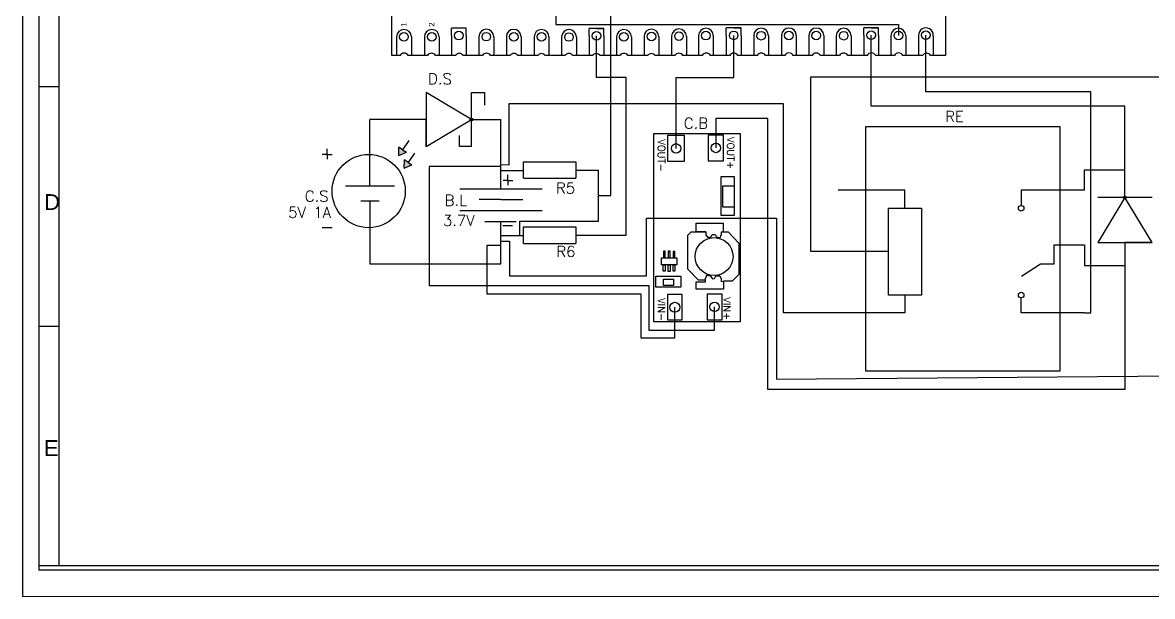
# Model space of a CAD drawing. Header units: inches. Extents: x 24 to 314, y 15 to 209.
# Drawn here: x 24.4 to 195.6, y 14.5 to 101.5 of the extents above; entities that cross this region are included whole.
import ezdxf
from ezdxf.enums import TextEntityAlignment as Align

# ---------------------------------------------------------------- set-up
doc = ezdxf.new("R2010")
doc.units = ezdxf.units.IN
doc.layers.add('1', color=1, linetype='Continuous')
doc.layers.add('TEXTOS', color=11, linetype='Continuous', lineweight=13)
doc.layers.add('TRAZOS 3', color=50, linetype='Continuous', lineweight=9)
doc.styles.add('ROMANS', font='romans', dxfattribs={"height": 1.5})

msp = doc.modelspace()

# ---------------------------------------------------------------- hatches: boundary and pattern name
h = msp.add_hatch(color=7)
h.dxf.hatch_style = 1
h.paths.add_polyline_path([(92.27, 86.92), (92.45, 86.81), (92.27, 86.71, 0.760671), (92.65, 86.81, 0.760671)])
h.paths.add_polyline_path([(92.45, 86.81), (92.27, 86.92, 0.135931), (92.24, 86.81, 0.135931), (92.27, 86.71)])
h = msp.add_hatch(color=7)
h.dxf.hatch_style = 1
h.paths.add_polyline_path([(191.38, 74.83), (191.49, 75), (191.59, 74.83, 0.760671), (191.49, 75.21, 0.760671)])
h.paths.add_polyline_path([(191.49, 75), (191.38, 74.83, 0.135931), (191.49, 74.8, 0.135931), (191.59, 74.83)])
at = {"layer": '1'}
h = msp.add_hatch(color=7, dxfattribs=at)
h.paths.add_polyline_path([(82.29, 80.67), (82.27, 79.43), (83.42, 79.91), (82.85, 80.29)])
h.paths.add_polyline_path([(81.45, 82.59), (81.44, 81.35), (82.59, 81.83), (82.02, 82.21)])

# ---------------------------------------------------------------- linework, layer by layer
at = {"color": 1}
for p, q in [((24.42, 208.97), (24.42, 14.52)), ((143.9, 66.78), (143.9, 93.27)), ((143.9, 93.27), (201.2, 93.27)), ((139.72, 89.19), (98.12, 89.19)), ((98.12, 89.19), (98.12, 79.89)), ((139.72, 57.49), (139.72, 89.19)), ((82.15, 86.81), (77.07, 86.81)), ((96.64, 86.81), (96.92, 86.81)), ((96.92, 80.29), (96.92, 86.81)), ((137.37, 86.95), (129.49, 86.95)), ((129.49, 86.95), (129.49, 82.5)), ((137.37, 45.89), (137.37, 86.95)), ((96.92, 79.66), (86.05, 79.66)), ((86.05, 79.66), (86.05, 61.65)), ((98.12, 79.89), (96.92, 79.91)), ((185.35, 67.79), (185.35, 64.7)), ((155.65, 66.78), (143.9, 66.78)), ((185.35, 64.7), (191.49, 64.7)), ((191.49, 64.7), (191.49, 45.89)), ((86.05, 61.65), (117.27, 61.65)), ((117.27, 61.65), (119.31, 61.65)), ((119.31, 61.65), (119.31, 54.85)), ((129.3, 54.85), (129.3, 58.39)), ((148.01, 57.49), (139.72, 57.49)), ((119.31, 54.85), (129.3, 54.85)), ((191.49, 45.89), (137.37, 45.89))]:
    msp.add_line(p, q, dxfattribs=at)
at = {"color": 143}
for p, q in [((105.25, 134.06), (105.25, 101.22)), ((105.25, 101.22), (157.15, 101.22)), ((157.15, 101.22), (157.15, 99.53))]:
    msp.add_line(p, q, dxfattribs=at)
at = {"color": 74}
msp.add_line((113.58, 93.75), (113.58, 123.11), dxfattribs=at)
at = {"color": 5}
for p, q in [((111.39, 93.15), (111.39, 99.5)), ((132.19, 93.15), (132.19, 99.56)), ((153.03, 88.84), (153.03, 99.58)), ((115.89, 93.15), (111.39, 93.15)), ((115.89, 69.29), (115.89, 93.15)), ((123.46, 82.43), (123.46, 93.15)), ((123.46, 93.15), (132.19, 93.15)), ((191.49, 88.84), (153.03, 88.84)), ((191.49, 79.2), (191.49, 88.84)), ((185.35, 76.11), (185.35, 79.2)), ((185.35, 79.2), (191.49, 79.2)), ((118.99, 63.09), (118.99, 71.83)), ((118.99, 71.83), (138.66, 71.83)), ((138.66, 71.83), (138.66, 47.45)), ((111.7, 69.29), (115.89, 69.29)), ((96.92, 67.72), (94.8, 67.72)), ((94.8, 67.72), (94.8, 60.37)), ((96.92, 68.36), (98.19, 68.36)), ((96.92, 64.95), (96.92, 67.23)), ((98.19, 68.36), (98.19, 63.09)), ((77.07, 64.95), (96.92, 64.95)), ((98.19, 63.09), (118.99, 63.09)), ((94.8, 60.37), (118.12, 60.37)), ((118.12, 60.37), (118.12, 53.71)), ((123.27, 53.71), (123.27, 58.34)), ((118.12, 53.71), (123.27, 53.71)), ((138.66, 47.45), (201.95, 47.99))]:
    msp.add_line(p, q, dxfattribs=at)
at = {"color": 192, "true_color": 0x7700bc}
for p, q in [((161.32, 91.02), (161.32, 99.58)), ((186.32, 91.02), (161.32, 91.02)), ((186.32, 57.49), (186.32, 91.02)), ((185.35, 57.49), (186.32, 57.49))]:
    msp.add_line(p, q, dxfattribs=at)
at = {"color": 96}
for p, q in [((113.58, 75.28), (113.58, 93.75)), ((111.7, 71.41), (111.7, 79.15)), ((111.7, 75.28), (113.58, 75.28)), ((99.76, 69.21), (99.76, 71.41)), ((99.76, 71.41), (111.7, 71.41))]:
    msp.add_line(p, q, dxfattribs=at)
for p, q in [((85.59, 90.92), (85.59, 82.7)), ((92.45, 86.81), (85.59, 90.92)), ((85.59, 90.92), (85.59, 82.7)), ((92.45, 86.81), (92.45, 90.92)), ((92.45, 86.81), (92.45, 90.92)), ((85.59, 82.7), (85.59, 86.81)), ((85.59, 82.7), (92.45, 86.81)), ((92.45, 82.7), (92.45, 86.81)), ((81.44, 81.35), (81.45, 82.59)), ((82.02, 82.21), (81.45, 82.59)), ((82.98, 83.64), (82.02, 82.21)), ((82.02, 82.21), (82.59, 81.83)), ((81.44, 81.35), (82.59, 81.83)), ((82.27, 79.43), (82.29, 80.67)), ((82.85, 80.29), (82.29, 80.67)), ((83.81, 81.72), (82.85, 80.29)), ((82.27, 79.43), (83.42, 79.91)), ((82.85, 80.29), (83.42, 79.91)), ((96.92, 76.32), (96.92, 80.29)), ((90.67, 76.32), (103.17, 76.32)), ((191.49, 75), (187.38, 68.15)), ((191.49, 75), (187.38, 75)), ((191.49, 75), (187.38, 75)), ((195.6, 68.15), (191.49, 75)), ((195.6, 75), (191.49, 75)), ((90.67, 73.03), (103.17, 73.03)), ((96.92, 67.23), (96.92, 71.19)), ((187.38, 68.15), (195.6, 68.15)), ((187.38, 68.15), (195.6, 68.15)), ((195.6, 68.15), (191.49, 68.15))]:
    msp.add_line(p, q)
at = {"color": 0}
for p, q in [((77.07, 76.77), (77.07, 79.13)), ((96.92, 79.07), (100.36, 79.07)), ((100.36, 80.41), (108.25, 80.41)), ((100.36, 77.89), (100.36, 80.41)), ((108.25, 80.41), (108.25, 77.89)), ((108.25, 79.15), (111.7, 79.15)), ((100.36, 77.89), (108.25, 77.89)), ((73.35, 76.77), (80.79, 76.77)), ((158.15, 76.11), (148.01, 76.11)), ((158.15, 73.35), (158.15, 76.11)), ((185.35, 76.11), (175.76, 76.11)), ((175.76, 76.11), (175.76, 73.77)), ((78.44, 74.42), (75.7, 74.42)), ((100.36, 70.55), (108.25, 70.55)), ((100.36, 68.02), (100.36, 70.55)), ((108.25, 70.55), (108.25, 68.02)), ((96.92, 69.21), (100.36, 69.21)), ((108.25, 69.29), (111.7, 69.29)), ((125.26, 69.28), (125.76, 69.8)), ((125.26, 64.1), (125.26, 69.28)), ((125.76, 69.8), (127.98, 69.8)), ((127.98, 69.8), (127.98, 69.3)), ((127.98, 69.3), (128.2, 68.99)), ((128.2, 68.99), (128.76, 68.99)), ((128.76, 68.99), (128.81, 69.22)), ((128.81, 69.22), (128.99, 69.39)), ((128.99, 69.39), (129.34, 69.39)), ((129.34, 69.39), (129.49, 69.21)), ((129.49, 69.21), (129.54, 69.01)), ((129.54, 69.01), (130.18, 68.92)), ((130.18, 68.92), (130.26, 69.21)), ((130.26, 69.21), (130.34, 69.26)), ((130.34, 69.26), (130.34, 69.8)), ((130.34, 69.8), (131.37, 69.8)), ((131.37, 69.8), (132.96, 68.06)), ((100.36, 68.02), (108.25, 68.02)), ((132.96, 68.06), (132.96, 63.31)), ((180.74, 64.94), (180.74, 67.79)), ((180.74, 67.79), (185.35, 67.79)), ((126.88, 62.47), (125.26, 64.1)), ((175.81, 63.07), (178.7, 64.94)), ((178.7, 64.94), (180.74, 64.94)), ((126.52, 61.1), (126.52, 62.2)), ((126.52, 62.2), (127.94, 62.2)), ((127.94, 62.47), (126.88, 62.47)), ((127.94, 62.83), (128.09, 62.94)), ((127.94, 62.47), (127.94, 62.83)), ((127.94, 62.2), (127.94, 62.47)), ((128.09, 62.94), (128.09, 63.19)), ((128.09, 63.19), (128.35, 63.18)), ((128.35, 63.18), (128.64, 63.09)), ((128.64, 63.09), (128.98, 62.67)), ((128.98, 62.67), (129.27, 62.68)), ((129.27, 62.68), (129.51, 63.09)), ((129.51, 63.09), (130.09, 63.13)), ((130.09, 63.13), (130.28, 62.63)), ((130.28, 62.63), (130.28, 62.27)), ((130.28, 62.27), (130.63, 62.28)), ((131.97, 62.28), (130.63, 62.28)), ((130.63, 62.28), (130.63, 61.1)), ((132.96, 63.31), (131.97, 62.28)), ((130.63, 61.1), (126.52, 61.1)), ((158.15, 60.2), (158.15, 57.49)), ((175.76, 57.49), (175.76, 59.77)), ((158.15, 57.49), (148.01, 57.49)), ((185.35, 57.49), (175.76, 57.49))]:
    msp.add_line(p, q, dxfattribs=at)
for points in [[(152.21, 85.73), (181.61, 85.73), (181.61, 48.67), (152.21, 48.67)], [(133.15, 84.69), (133.15, 56.14), (120.09, 56.14), (120.09, 84.69)], [(124.71, 84.45), (124.71, 80.42), (122.2, 80.42), (122.2, 84.45)], [(128.3, 84.45), (128.3, 80.55), (130.67, 80.55), (130.67, 84.45)], [(130.25, 78.12), (130.25, 72.33), (132.3, 72.33), (132.3, 78.12)], [(130.47, 76.68), (130.47, 73.56), (132.3, 73.56), (132.3, 76.68)], [(155.65, 73.35), (160.65, 73.35), (160.65, 60.2), (155.65, 60.2)], [(121.83, 65.85), (121.83, 66.87), (121.55, 66.87), (121.55, 65.85)], [(122.56, 65.85), (122.56, 66.85), (122.25, 66.85), (122.25, 65.85)], [(123.28, 65.85), (123.28, 66.82), (123.04, 66.82), (123.04, 65.85)], [(123.57, 65.85), (123.57, 64.78), (121.26, 64.78), (121.26, 65.85)], [(121.81, 64.78), (121.81, 63.82), (121.48, 63.82), (121.48, 64.78)], [(122.56, 64.78), (122.56, 63.79), (122.25, 63.79), (122.25, 64.78)], [(123.28, 64.78), (123.28, 63.83), (123.02, 63.83), (123.02, 64.78)], [(124.18, 63.07), (124.18, 61.38), (120.37, 61.38), (120.37, 63.07)], [(123.05, 62.62), (123.05, 61.62), (121.54, 61.62), (121.54, 62.62)], [(122.16, 60.26), (122.16, 56.42), (124.38, 56.42), (124.38, 60.26)], [(128.19, 60.33), (128.19, 56.44), (130.42, 56.44), (130.42, 60.33)]]:
    msp.add_lwpolyline(points, close=True, dxfattribs=at)
msp.add_lwpolyline([(127.98, 69.8), (126.52, 69.8), (126.52, 71.08), (130.61, 71.08), (130.61, 69.8)], dxfattribs=at)
for centre, radius in [((92.45, 86.81), 0.204), ((76.87, 75.96), 5.55), ((191.49, 75), 0.204)]:
    msp.add_circle(centre, radius)
for centre, radius in [((123.46, 82.43), 0.717), ((129.49, 82.5), 0.724), ((175.76, 73.35), 0.418), ((129.22, 66.03), 2.87), ((175.76, 60.2), 0.428), ((123.27, 58.34), 0.761), ((129.3, 58.39), 0.712)]:
    msp.add_circle(centre, radius, dxfattribs=at)
at = {"layer": '1', "color": 1}
for p, q in [((26.9, 204.08), (26.9, 18.51)), ((29.94, 200.53), (29.94, 19.19)), ((26.9, 91.81), (29.94, 91.81)), ((26.9, 55.49), (29.94, 55.49)), ((26.9, 19.19), (266.15, 19.19)), ((266.15, 18.51), (26.9, 18.51))]:
    msp.add_line(p, q, dxfattribs=at)
at = {"layer": '1', "color": 0}
for p, q in [((164.27, 131.04), (164.27, 96.5)), ((80.38, 96.5), (80.38, 107.16)), ((81.1, 99.34), (81.1, 96.5)), ((83.34, 99.34), (83.34, 96.5)), ((85.32, 99.33), (85.32, 96.5)), ((87.56, 99.33), (87.56, 96.5)), ((89.42, 99.52), (89.42, 100.64)), ((89.42, 99.52), (89.42, 96.48)), ((91.67, 100.64), (89.43, 100.64)), ((91.66, 99.52), (91.66, 100.64)), ((91.66, 99.52), (91.66, 96.48)), ((93.58, 99.36), (93.58, 96.5)), ((95.82, 99.36), (95.82, 96.5)), ((97.74, 99.35), (97.74, 96.5)), ((99.98, 99.35), (99.98, 96.5)), ((101.95, 99.33), (101.95, 96.5)), ((104.19, 99.33), (104.19, 96.5)), ((106.11, 99.31), (106.11, 96.5)), ((108.35, 99.31), (108.35, 96.5)), ((112.51, 100.62), (110.27, 100.62)), ((110.27, 99.5), (110.27, 100.62)), ((110.27, 99.5), (110.27, 96.5)), ((111.39, 100.62), (112.51, 100.62)), ((112.51, 99.5), (112.51, 100.62)), ((112.51, 99.5), (112.51, 96.5)), ((114.44, 99.33), (114.44, 96.5)), ((116.68, 99.33), (116.68, 96.5)), ((118.6, 99.38), (118.6, 96.5)), ((120.84, 99.38), (120.84, 96.5)), ((122.78, 99.42), (122.78, 96.5)), ((125.02, 99.42), (125.02, 96.5)), ((126.86, 99.52), (126.86, 96.5)), ((129.1, 99.52), (129.1, 96.5)), ((133.31, 100.68), (131.07, 100.68)), ((131.07, 99.56), (131.07, 100.68)), ((131.07, 99.56), (131.07, 96.52)), ((132.19, 100.68), (133.31, 100.68)), ((133.31, 99.56), (133.31, 100.68)), ((133.31, 99.56), (133.31, 96.52)), ((135.23, 99.51), (135.23, 96.5)), ((137.47, 99.51), (137.47, 96.5)), ((139.44, 99.55), (139.44, 96.5)), ((141.68, 99.55), (141.68, 96.5)), ((143.59, 99.55), (143.59, 96.5)), ((145.83, 99.55), (145.83, 96.5)), ((147.74, 99.51), (147.74, 96.5)), ((149.98, 99.51), (149.98, 96.5)), ((154.15, 100.7), (151.91, 100.7)), ((151.91, 99.58), (151.91, 100.7)), ((151.91, 99.58), (151.91, 96.54)), ((153.03, 100.7), (154.15, 100.7)), ((154.15, 99.58), (154.15, 100.7)), ((154.15, 99.58), (154.15, 96.54)), ((156.03, 99.53), (156.03, 96.48)), ((158.27, 99.53), (158.27, 96.48)), ((160.2, 99.58), (160.2, 99.29)), ((160.2, 99.42), (160.2, 96.5)), ((162.44, 99.43), (162.44, 99.59)), ((162.44, 99.42), (162.44, 96.5)), ((81.63, 96.5), (80.38, 96.5)), ((85.8, 96.5), (82.88, 96.5)), ((90.01, 96.5), (87.02, 96.5)), ((94.11, 96.5), (91.19, 96.5)), ((98.29, 96.5), (95.34, 96.5)), ((102.49, 96.5), (99.46, 96.5)), ((106.62, 96.5), (103.64, 96.5)), ((110.8, 96.5), (107.8, 96.5)), ((114.96, 96.5), (111.96, 96.5)), ((119.15, 96.5), (116.15, 96.5)), ((123.28, 96.5), (120.31, 96.5)), ((127.42, 96.5), (124.49, 96.5)), ((131.59, 96.5), (128.67, 96.5)), ((135.75, 96.5), (132.82, 96.5)), ((139.92, 96.5), (137.01, 96.5)), ((144.08, 96.5), (141.2, 96.5)), ((148.23, 96.5), (145.33, 96.5)), ((152.42, 96.5), (149.48, 96.5)), ((156.56, 96.5), (153.71, 96.5)), ((160.82, 96.5), (157.83, 96.5)), ((164.27, 96.5), (162.03, 96.5)), ((77.07, 79.13), (77.07, 86.81)), ((77.07, 74.42), (77.07, 64.95))]:
    msp.add_line(p, q, dxfattribs=at)
at = {"layer": '1', "color": 7}
for p, q in [((92.45, 90.92), (94.45, 90.92)), ((94.45, 90.92), (94.45, 88.97)), ((85.59, 86.81), (82.15, 86.81)), ((92.65, 86.81), (96.64, 86.81)), ((90.64, 82.7), (90.64, 84.36)), ((70.58, 81.5), (70.58, 82.35)), ((92.45, 82.7), (90.64, 82.7)), ((70.58, 81.5), (69.84, 81.5)), ((70.58, 81.5), (71.32, 81.5)), ((70.58, 81.5), (70.58, 80.77)), ((191.49, 75.21), (191.49, 79.2)), ((97.97, 77.57), (97.23, 77.57)), ((97.97, 77.57), (97.97, 78.43)), ((97.97, 77.57), (98.72, 77.57)), ((97.97, 77.57), (97.97, 76.84)), ((96.92, 74.66), (93.63, 74.66)), ((96.92, 74.66), (100.21, 74.66)), ((71.32, 70.41), (69.84, 70.41)), ((94.47, 71.32), (99.23, 71.32)), ((98.69, 70.68), (97.21, 70.68)), ((191.49, 68.15), (191.49, 64.7))]:
    msp.add_line(p, q, dxfattribs=at)
at = {"layer": '1', "color": 0}
for centre in [(82.22, 99.34), (86.44, 99.33), (90.54, 99.52), (94.7, 99.36), (98.86, 99.35), (103.07, 99.33), (107.23, 99.31), (111.39, 99.5), (115.56, 99.33), (119.72, 99.38), (123.9, 99.42), (127.98, 99.52), (132.19, 99.56), (136.35, 99.51), (140.56, 99.55), (144.71, 99.55), (148.86, 99.51), (153.03, 99.58), (157.15, 99.53), (161.32, 99.58)]:
    msp.add_circle(centre, 0.653, dxfattribs=at)
for centre, radius, start, end in [((82.22, 99.34), 1.12, 0, 180), ((86.44, 99.33), 1.12, 0, 180), ((94.7, 99.36), 1.12, 0, 180), ((98.86, 99.35), 1.12, 0, 180), ((103.07, 99.33), 1.12, 0, 180), ((107.23, 99.31), 1.12, 0, 180), ((115.56, 99.33), 1.12, 0, 180), ((119.72, 99.38), 1.12, 0, 180), ((123.9, 99.42), 1.12, 0, 180), ((127.98, 99.52), 1.12, 0, 180), ((136.35, 99.51), 1.12, 0, 180), ((140.56, 99.55), 1.12, 0, 180), ((144.71, 99.55), 1.12, 0, 180), ((148.86, 99.51), 1.12, 0, 180), ((157.15, 99.53), 1.12, 0, 180), ((161.32, 99.58), 1.12, 359.5304, 182.3213), ((82.25, 96.17), 0.703, 27.5001, 152.4999), ((86.41, 96.15), 0.703, 29.4159, 150.5841), ((90.6, 96.11), 0.703, 33.0778, 146.9222), ((94.73, 96.15), 0.703, 29.4159, 150.5841), ((98.88, 96.11), 0.703, 33.0778, 146.9222), ((103.06, 96.09), 0.703, 34.9662, 145.0338), ((107.21, 96.11), 0.703, 33.1035, 146.8965), ((111.38, 96.1), 0.703, 34.2797, 145.7203), ((115.56, 96.12), 0.703, 32.4907, 147.5093), ((119.73, 96.1), 0.703, 34.3608, 145.6392), ((123.89, 96.14), 0.703, 30.6586, 149.3414), ((128.05, 96.17), 0.703, 27.1262, 152.8738), ((132.2, 96.16), 0.703, 28.8941, 151.1059), ((136.38, 96.17), 0.703, 27.1262, 152.8738), ((140.56, 96.2), 0.703, 25.0534, 154.9466), ((144.7, 96.17), 0.703, 27.2277, 152.7723), ((148.85, 96.17), 0.703, 27.1702, 152.8298), ((153.07, 96.21), 0.703, 23.9248, 156.0752), ((157.19, 96.2), 0.703, 25.1785, 154.8215), ((161.43, 96.14), 0.703, 30.0269, 149.9731)]:
    msp.add_arc(centre, radius, start, end, dxfattribs=at)
at = {"layer": 'TRAZOS 3', "color": 1}
msp.add_lwpolyline([(24.42, 208.97), (313.5, 208.97), (313.5, 14.52), (24.42, 14.52)], dxfattribs=at)

# ---------------------------------------------------------------- texts
at = {"color": 0, "width": 1.1}
for s, p in [('1', (82.6, 100.83)), ('2', (86.83, 100.86))]:
    msp.add_text(s, height=0.823, rotation=450, dxfattribs=at).set_placement(p)
at = {"color": 1, "style": 'ROMANS'}
for s, p in [('D.S', (87.68, 92.15)), ('RE', (165.66, 86.44)), ('C.B', (126.46, 85.42)), ('R5', (106.71, 75.58)), ('C.S', (68.99, 74.36)), ('B.L', (90.09, 73.72)), ('R6', (106.76, 65.98))]:
    msp.add_text(s, height=1.645, dxfattribs=at).set_placement(p, align=Align.CENTER)
at = {"style": 'ROMANS'}
for s, p in [('VOUT+', (131.18, 81.72)), ('VOUT-', (120.7, 81.36)), ('VIN-', (120.71, 58)), ('VIN+', (130.63, 58.13))]:
    msp.add_text(s, height=1.1, rotation=270, dxfattribs=at).set_placement(p, align=Align.CENTER)
at = {"color": 0, "style": 'ROMANS'}
for s, p in [('5V 1A', (67.92, 71.91)), ('3.7V', (90.53, 70.68))]:
    msp.add_text(s, height=1.645, dxfattribs=at).set_placement(p, align=Align.CENTER)
at = {"layer": 'TEXTOS', "color": 1, "char_height": 2.4, "width": 12.6418, "attachment_point": 1}
for s, insert in [('{\\fArial|b0|i0|c0|p34;D}', (27.67, 75.49)), ('{\\fArial|b0|i0|c0|p34;E}', (27.66, 38.2))]:
    msp.add_mtext(s, dxfattribs=dict(at, insert=insert))

doc.saveas('drawing.dxf')
